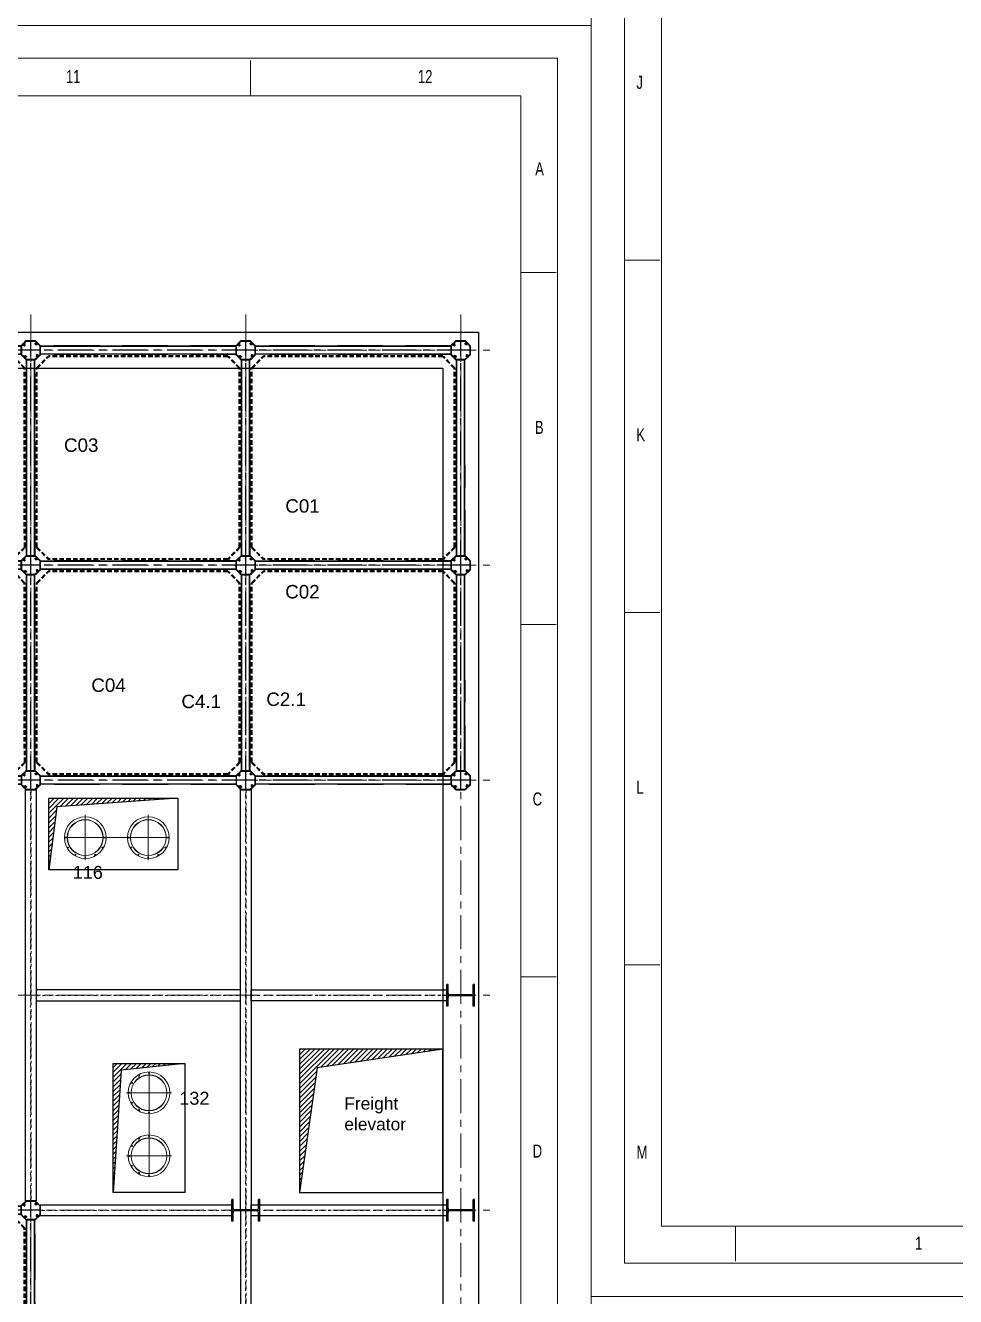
# Model space of a CAD drawing. Header units: millimetres. Extents: x 3220 to 226993, y 817 to 176024.
# Drawn here: x 53725 to 66707, y 117622 to 135357 of the extents above; entities that cross this region are included whole.
import ezdxf

# ---------------------------------------------------------------- set-up
doc = ezdxf.new("R2010")
doc.units = ezdxf.units.MM
for name, pattern in [('ACAD_ISO03W100', [30, 12, -18]), ('AXES', [50.8, 31.75, -6.35, 6.35, -6.35]), ('CENTER', [10.16, 6.35, -1.27, 1.27, -1.27]), ('CENTER2', [28.575, 19.05, -3.175, 3.175, -3.175]), ('CHAIN', [0.3543, 0.2362, -0.0295, 0.0591, -0.0295]), ('GEN3', [6.25, 4.75, -1.5]), ('HIDDEN', [9.525, 6.35, -3.175])]:
    doc.linetypes.add(name, pattern=pattern)
for name, color, linetype in [('3', 6, 'GEN3'), ('cellule', 7, 'Continuous'), ('Repère', 76, 'Continuous')]:
    doc.layers.add(name, color=color, linetype=linetype)
doc.layers.add('Axe', color=1, linetype='AXES', lineweight=9)
doc.layers.add('Cache', color=3, linetype='ACAD_ISO03W100', lineweight=13)
doc.layers.add('Mittelpunktmarkierung(DIN)', color=7, linetype='Continuous', lineweight=25, true_color=0x3f3f3f)
doc.layers.add('Sichtbare Kanten(DIN)', color=7, linetype='Continuous', lineweight=50, true_color=0x3f3f3f)
doc.styles.add('ARIAL_BOLD', font='arial.ttf')
doc.styles.add('SLDTEXTSTYLE0', font='TXT', dxfattribs={"width": 0.75})
doc.styles.get("Standard").update_dxf_attribs({"font": 'arial.ttf'})

# ---------------------------------------------------------------- blocks, each defined once
blk = doc.blocks.new("SYST7ME D'AXE")
at = {"layer": 'Axe', "ltscale": 15}
for p, q in [((9000, 18500), (9000, -6500)), ((12000, 18500), (12000, -6500)), ((15000, 18500), (15000, -6500)), ((-500, 18000), (15500, 18000)), ((-500, 15000), (15500, 15000)), ((-500, 12000), (15500, 12000)), ((-500, 9000), (15500, 9000)), ((-500, 6000), (15500, 6000))]:
    blk.add_line(p, q, dxfattribs=at)
blk = doc.blocks.new('palplanche')
at = {"color": 1, "linetype": 'CENTER', "ltscale": 75}
for p, q in [((642, 2500), (-2632, 2500)), ((-2500, 2633), (-2500, -632)), ((500, 2633), (500, -632)), ((641, -500), (-2632, -500))]:
    blk.add_line(p, q, dxfattribs=at)
at = {"color": 0, "linetype": 'HIDDEN', "ltscale": 100}
for p, q in [((-2581, 2594), (-2581, 2599)), ((-2568, 2588), (-2568, 2593)), ((-2412, 2569), (-2407, 2569)), ((-2406, 2582), (-2401, 2582)), ((369, 2560), (-2367, 2560)), ((419, 2594), (419, 2599)), ((432, 2588), (432, 2593)), ((588, 2569), (593, 2569)), ((594, 2582), (599, 2582)), ((-2593, 2419), (-2598, 2419)), ((-2587, 2432), (-2592, 2432)), ((-2559, 2369), (-2559, -367)), ((-2439, 2369), (-2439, -367)), ((-2431, 2413), (-2431, 2408)), ((-2418, 2407), (-2418, 2402)), ((369, 2440), (-2367, 2440)), ((407, 2419), (402, 2419)), ((413, 2432), (408, 2432)), ((441, 2369), (439, -367)), ((561, 2369), (559, -367)), ((569, 2413), (569, 2408)), ((582, 2407), (582, 2402)), ((-2581, -406), (-2581, -401)), ((-2568, -412), (-2568, -407)), ((-2412, -431), (-2407, -431)), ((-2406, -418), (-2401, -418)), ((367, -440), (-2367, -440)), ((418, -406), (418, -401)), ((431, -412), (431, -407)), ((587, -431), (592, -431)), ((593, -418), (598, -418)), ((-2593, -581), (-2598, -581)), ((-2587, -568), (-2592, -568)), ((-2431, -587), (-2431, -592)), ((-2418, -593), (-2418, -598)), ((367, -560), (-2367, -560)), ((405, -581), (401, -581)), ((411, -568), (407, -568)), ((567, -587), (567, -592)), ((581, -593), (581, -598))]:
    blk.add_line(p, q, dxfattribs=at)
at = {"color": 4, "linetype": 'ByBlock'}
for p, q in [((-2565, 2367), (-2502, 2367)), ((362, 2439), (435, 2367)), ((435, 2367), (498, 2367))]:
    blk.add_line(p, q, dxfattribs=at)
at = {"color": 0, "linetype": 'HIDDEN', "ltscale": 100}
for points in [[(-2581, 2594), (-2569, 2594, -1), (-2569, 2587), (-2584, 2587, -0.198912), (-2587, 2589), (-2591, 2592, 0.414214), (-2605, 2592), (-2629, 2569, 0.198912), (-2631, 2562), (-2631, 2441, 0.198912), (-2629, 2434), (-2606, 2411, 0.414214), (-2592, 2411), (-2590, 2413, 0.198912), (-2587, 2420), (-2587, 2432)], [(-2581, 2599), (-2569, 2599, -1), (-2569, 2582), (-2584, 2582, -0.198912), (-2591, 2585), (-2595, 2589, 0.414214), (-2601, 2589), (-2625, 2565, 0.198912), (-2627, 2562), (-2627, 2441, 0.198912), (-2625, 2437), (-2602, 2414, 0.414214), (-2595, 2414), (-2593, 2416, 0.198912), (-2592, 2420), (-2592, 2432)], [(-2406, 2582), (-2406, 2570, -1), (-2413, 2570), (-2413, 2585, -0.198912), (-2411, 2589), (-2408, 2592, 0.414214), (-2408, 2606), (-2431, 2630, 0.198912), (-2438, 2633), (-2559, 2633, 0.198912), (-2566, 2630), (-2589, 2607, 0.414214), (-2589, 2593), (-2587, 2591, 0.198912), (-2580, 2588), (-2568, 2588)], [(-2401, 2582), (-2401, 2570, -1), (-2418, 2570), (-2418, 2585, -0.198912), (-2415, 2592), (-2411, 2596, 0.414214), (-2411, 2603), (-2435, 2626, 0.198912), (-2438, 2628), (-2559, 2628, 0.198912), (-2563, 2626), (-2586, 2603, 0.414214), (-2586, 2597), (-2584, 2595, 0.198912), (-2580, 2593), (-2568, 2593)], [(-2418, 2402), (-2430, 2402, -1), (-2430, 2419), (-2415, 2419, -0.198912), (-2408, 2416), (-2404, 2412, 0.414214), (-2397, 2412), (-2374, 2436, 0.198912), (-2372, 2439), (-2372, 2561, 0.198912), (-2374, 2564), (-2397, 2587, 0.414214), (-2403, 2587), (-2405, 2585, 0.198912), (-2407, 2581), (-2407, 2569)], [(-2418, 2407), (-2430, 2407, -1), (-2430, 2414), (-2415, 2414, -0.198912), (-2411, 2413), (-2408, 2409, 0.414214), (-2394, 2409), (-2370, 2433, 0.198912), (-2367, 2439), (-2367, 2561, 0.198912), (-2370, 2567), (-2393, 2590, 0.414214), (-2407, 2590), (-2409, 2588, 0.198912), (-2412, 2581), (-2412, 2569)], [(419, 2594), (431, 2594, -1), (431, 2587), (416, 2587, -0.198912), (413, 2589), (409, 2592, 0.414214), (395, 2592), (371, 2569, 0.198912), (369, 2562), (369, 2441, 0.198912), (371, 2434), (394, 2411, 0.414214), (408, 2411), (410, 2413, 0.198912), (413, 2420), (413, 2432)], [(419, 2599), (431, 2599, -1), (431, 2582), (416, 2582, -0.198912), (409, 2585), (405, 2589, 0.414214), (399, 2589), (375, 2565, 0.198912), (373, 2562), (373, 2441, 0.198912), (375, 2437), (398, 2414, 0.414214), (404, 2414), (407, 2416, 0.198912), (408, 2420), (408, 2432)], [(594, 2582), (594, 2570, -1), (587, 2570), (587, 2585, -0.198912), (588, 2589), (592, 2592, 0.414214), (592, 2606), (569, 2630, 0.198912), (562, 2633), (441, 2633, 0.198912), (434, 2630), (411, 2607, 0.414214), (411, 2593), (413, 2591, 0.198912), (420, 2588), (432, 2588)], [(599, 2582), (599, 2570, -1), (582, 2570), (582, 2585, -0.198912), (585, 2592), (589, 2596, 0.414214), (589, 2603), (565, 2626, 0.198912), (562, 2628), (441, 2628, 0.198912), (437, 2626), (414, 2603, 0.414214), (414, 2597), (416, 2595, 0.198912), (420, 2593), (432, 2593)], [(582, 2402), (570, 2402, -1), (570, 2419), (585, 2419, -0.198912), (592, 2416), (596, 2412, 0.414214), (603, 2412), (626, 2436, 0.198912), (628, 2439), (628, 2561, 0.198912), (626, 2564), (603, 2587, 0.414214), (597, 2587), (594, 2585, 0.198912), (593, 2581), (593, 2569)], [(582, 2407), (570, 2407, -1), (570, 2414), (585, 2414, -0.198912), (589, 2413), (592, 2409, 0.414214), (606, 2409), (630, 2433, 0.198912), (633, 2439), (633, 2561, 0.198912), (630, 2567), (607, 2590, 0.414214), (593, 2590), (591, 2588, 0.198912), (588, 2581), (588, 2569)], [(-2598, 2419), (-2598, 2431, -1), (-2581, 2431), (-2581, 2416, -0.198912), (-2584, 2409), (-2588, 2405, 0.414214), (-2588, 2399), (-2564, 2375, 0.198912), (-2561, 2373), (-2439, 2373, 0.198912), (-2436, 2375), (-2413, 2398, 0.414214), (-2413, 2405), (-2415, 2407, 0.198912), (-2419, 2408), (-2431, 2408)], [(-2593, 2419), (-2593, 2431, -1), (-2586, 2431), (-2586, 2416, -0.198912), (-2587, 2413), (-2591, 2409, 0.414214), (-2591, 2395), (-2567, 2371, 0.198912), (-2561, 2369), (-2439, 2369, 0.198912), (-2433, 2371), (-2410, 2394, 0.414214), (-2410, 2408), (-2412, 2410, 0.198912), (-2419, 2413), (-2431, 2413)], [(402, 2419), (402, 2431, -1), (419, 2431), (419, 2416, -0.198912), (416, 2409), (412, 2405, 0.414214), (412, 2399), (436, 2375, 0.198912), (439, 2373), (561, 2373, 0.198912), (564, 2375), (587, 2398, 0.414214), (587, 2405), (585, 2407, 0.198912), (581, 2408), (569, 2408)], [(407, 2419), (407, 2431, -1), (414, 2431), (414, 2416, -0.198912), (413, 2413), (409, 2409, 0.414214), (409, 2395), (433, 2371, 0.198912), (439, 2369), (561, 2369, 0.198912), (567, 2371), (590, 2394, 0.414214), (590, 2408), (588, 2410, 0.198912), (581, 2413), (569, 2413)], [(-2581, -406), (-2569, -406, -1), (-2569, -413), (-2584, -413, -0.198912), (-2587, -411), (-2591, -408, 0.414214), (-2605, -408), (-2629, -431, 0.198912), (-2631, -438), (-2631, -559, 0.198912), (-2629, -566), (-2606, -589, 0.414214), (-2592, -589), (-2590, -587, 0.198912), (-2587, -580), (-2587, -568)], [(-2581, -401), (-2569, -401, -1), (-2569, -418), (-2584, -418, -0.198912), (-2591, -415), (-2595, -411, 0.414214), (-2601, -411), (-2625, -435, 0.198912), (-2627, -438), (-2627, -559, 0.198912), (-2625, -563), (-2602, -586, 0.414214), (-2595, -586), (-2593, -584, 0.198912), (-2592, -580), (-2592, -568)], [(-2406, -418), (-2406, -430, -1), (-2413, -430), (-2413, -415, -0.198912), (-2411, -411), (-2408, -408, 0.414214), (-2408, -394), (-2431, -370, 0.198912), (-2438, -367), (-2559, -367, 0.198912), (-2566, -370), (-2589, -393, 0.414214), (-2589, -407), (-2587, -409, 0.198912), (-2580, -412), (-2568, -412)], [(-2401, -418), (-2401, -430, -1), (-2418, -430), (-2418, -415, -0.198912), (-2415, -408), (-2411, -404, 0.414214), (-2411, -397), (-2435, -374, 0.198912), (-2438, -372), (-2559, -372, 0.198912), (-2563, -374), (-2586, -397, 0.414214), (-2586, -403), (-2584, -405, 0.198912), (-2580, -407), (-2568, -407)], [(-2418, -598), (-2430, -598, -1), (-2430, -581), (-2415, -581, -0.198912), (-2408, -584), (-2404, -588, 0.414214), (-2397, -588), (-2374, -564, 0.198912), (-2372, -561), (-2372, -439, 0.198912), (-2374, -436), (-2397, -413, 0.414214), (-2403, -413), (-2405, -415, 0.198912), (-2407, -419), (-2407, -431)], [(-2418, -593), (-2430, -593, -1), (-2430, -586), (-2415, -586, -0.198912), (-2411, -587), (-2408, -591, 0.414214), (-2394, -591), (-2370, -567, 0.198912), (-2367, -561), (-2367, -439, 0.198912), (-2370, -433), (-2393, -410, 0.414214), (-2407, -410), (-2409, -412, 0.198912), (-2412, -419), (-2412, -431)], [(418, -406), (430, -406, -1), (430, -413), (414, -413, -0.198912), (411, -411), (407, -408, 0.414214), (394, -408), (370, -431, 0.198912), (367, -438), (367, -559, 0.198912), (370, -566), (393, -589, 0.414214), (406, -589), (409, -587, 0.198912), (411, -580), (411, -568)], [(418, -401), (430, -401, -1), (430, -418), (414, -418, -0.198912), (408, -415), (404, -411, 0.414214), (397, -411), (373, -435, 0.198912), (372, -438), (372, -559, 0.198912), (373, -563), (396, -586, 0.414214), (403, -586), (405, -584, 0.198912), (407, -580), (407, -568)], [(593, -418), (593, -430, -1), (586, -430), (586, -415, -0.198912), (587, -411), (591, -408, 0.414214), (591, -394), (567, -370, 0.198912), (560, -367), (439, -367, 0.198912), (432, -370), (409, -393, 0.414214), (409, -407), (412, -409, 0.198912), (418, -412), (431, -412)], [(598, -418), (598, -430, -1), (581, -430), (581, -415, -0.198912), (584, -408), (588, -404, 0.414214), (588, -397), (564, -374, 0.198912), (560, -372), (439, -372, 0.198912), (436, -374), (413, -397, 0.414214), (413, -403), (415, -405, 0.198912), (418, -407), (431, -407)], [(581, -598), (569, -598, -1), (569, -581), (584, -581, -0.198912), (591, -584), (594, -588, 0.414214), (601, -588), (625, -564, 0.198912), (626, -561), (626, -439, 0.198912), (625, -436), (602, -413, 0.414214), (595, -413), (593, -415, 0.198912), (592, -419), (592, -431)], [(581, -593), (569, -593, -1), (569, -586), (584, -586, -0.198912), (587, -587), (591, -591, 0.414214), (605, -591), (628, -567, 0.198912), (631, -561), (631, -439, 0.198912), (628, -433), (605, -410, 0.414214), (592, -410), (590, -412, 0.198912), (587, -419), (587, -431)], [(-2598, -581), (-2598, -569, -1), (-2581, -569), (-2581, -584, -0.198912), (-2584, -591), (-2588, -595, 0.414214), (-2588, -601), (-2564, -625, 0.198912), (-2561, -627), (-2439, -627, 0.198912), (-2436, -625), (-2413, -602, 0.414214), (-2413, -595), (-2415, -593, 0.198912), (-2419, -592), (-2431, -592)], [(-2593, -581), (-2593, -569, -1), (-2586, -569), (-2586, -584, -0.198912), (-2587, -587), (-2591, -591, 0.414214), (-2591, -605), (-2567, -629, 0.198912), (-2561, -631), (-2439, -631, 0.198912), (-2433, -629), (-2410, -606, 0.414214), (-2410, -592), (-2412, -590, 0.198912), (-2419, -587), (-2431, -587)], [(401, -581), (401, -569, -1), (417, -569), (417, -584, -0.198912), (415, -591), (411, -595, 0.414214), (411, -601), (434, -625, 0.198912), (438, -627), (559, -627, 0.198912), (563, -625), (585, -602, 0.414214), (585, -595), (583, -593, 0.198912), (580, -592), (567, -592)], [(405, -581), (405, -569, -1), (413, -569), (413, -584, -0.198912), (411, -587), (407, -591, 0.414214), (407, -605), (431, -629, 0.198912), (438, -631), (559, -631, 0.198912), (566, -629), (589, -606, 0.414214), (589, -592), (587, -590, 0.198912), (580, -587), (567, -587)]]:
    blk.add_lwpolyline(points, format="xyb", dxfattribs=at)
at = {"layer": '3', "linetype": 'HIDDEN', "ltscale": 10}
for p, q in [((-2418, 2256), (-2259, 2418)), ((-2410, 2247), (-2251, 2410)), ((-2259, 2418), (-2251, 2410)), ((249, 2422), (-2251, 2422)), ((-2251, 2410), (-2251, 2422)), ((249, 2410), (-2251, 2410)), ((249, 2410), (249, 2422)), ((259, 2418), (249, 2410)), ((410, 2247), (249, 2410)), ((418, 2256), (259, 2418)), ((-2422, 2247), (-2422, -247)), ((-2410, 2247), (-2422, 2247)), ((-2418, 2256), (-2410, 2247)), ((-2410, 2247), (-2410, -247)), ((410, 2247), (409, -247)), ((418, 2256), (410, 2247)), ((410, 2247), (422, 2247)), ((422, 2247), (421, -247)), ((-2410, -247), (-2422, -247)), ((-2418, -256), (-2410, -247)), ((-2418, -256), (-2259, -418)), ((-2410, -247), (-2251, -410)), ((409, -247), (249, -410)), ((417, -256), (258, -418)), ((417, -256), (409, -247)), ((409, -247), (421, -247)), ((-2259, -418), (-2251, -410)), ((249, -410), (-2251, -410)), ((-2251, -410), (-2251, -422)), ((249, -422), (-2251, -422)), ((258, -418), (249, -410)), ((249, -410), (249, -422))]:
    blk.add_line(p, q, dxfattribs=at)
at = {"layer": 'cellule', "color": 3}
for p, q in [((367, 2556), (-2370, 2556)), ((367, 2553), (-2370, 2553)), ((-2559, 2367), (-2559, -368)), ((-2556, 2367), (-2556, -368)), ((-2448, 2367), (-2448, -368)), ((-2445, 2367), (-2445, -368)), ((367, 2445), (-2370, 2445)), ((367, 2442), (-2370, 2442)), ((442, 2367), (442, -368)), ((445, 2367), (445, -368)), ((553, 2367), (553, -368)), ((556, 2367), (556, -368)), ((367, -443), (-2370, -443)), ((367, -446), (-2370, -446)), ((367, -554), (-2370, -554)), ((367, -557), (-2370, -557))]:
    blk.add_line(p, q, dxfattribs=at)
for points in [[(-2605, 2592, -0.414214), (-2593, 2592), (-2587, 2585, 0.198912), (-2584, 2584), (-2570, 2584, 1), (-2570, 2590), (-2580, 2590), (-2580, 2595), (-2570, 2595, -1), (-2570, 2579), (-2584, 2579, -0.198912), (-2590, 2582), (-2597, 2588, 0.414214), (-2602, 2588), (-2628, 2563, 0.198912), (-2629, 2560), (-2629, 2498), (-2629, 2436, 0.198912), (-2628, 2433), (-2604, 2410, 0.414214), (-2599, 2410), (-2593, 2416, 0.198912), (-2592, 2419), (-2592, 2430), (-2587, 2430), (-2587, 2419, -0.198912), (-2589, 2413), (-2596, 2406, -0.414214), (-2608, 2406), (-2631, 2430, -0.198912), (-2634, 2436), (-2634, 2498), (-2634, 2560, -0.198912), (-2631, 2566)], [(-2409, 2603, -0.414214), (-2409, 2591), (-2416, 2585, 0.198912), (-2417, 2582), (-2417, 2568, 1), (-2411, 2568), (-2411, 2578), (-2406, 2578), (-2406, 2568, -1), (-2422, 2568), (-2422, 2582, -0.198912), (-2419, 2588), (-2413, 2595, 0.414214), (-2413, 2600), (-2438, 2626, 0.198912), (-2441, 2627), (-2503, 2627), (-2565, 2627, 0.198912), (-2568, 2626), (-2591, 2602, 0.414214), (-2591, 2597), (-2584, 2591, 0.198912), (-2582, 2589), (-2571, 2589), (-2571, 2585), (-2582, 2585, -0.198912), (-2588, 2587), (-2594, 2594, -0.414214), (-2594, 2606), (-2571, 2629, -0.198912), (-2565, 2631), (-2503, 2631), (-2441, 2631, -0.198912), (-2435, 2629)], [(-2398, 2407, -0.414214), (-2410, 2407), (-2416, 2414, 0.198912), (-2419, 2415), (-2433, 2415, 1), (-2433, 2409), (-2423, 2409), (-2423, 2404), (-2433, 2404, -1), (-2433, 2420), (-2419, 2420, -0.198912), (-2413, 2417), (-2406, 2411, 0.414214), (-2401, 2411), (-2375, 2436, 0.198912), (-2374, 2439), (-2374, 2501), (-2374, 2563, 0.198912), (-2375, 2566), (-2399, 2589, 0.414214), (-2404, 2589), (-2410, 2582, 0.198912), (-2411, 2580), (-2411, 2569), (-2416, 2569), (-2416, 2580, -0.198912), (-2414, 2586), (-2407, 2592, -0.414214), (-2395, 2592), (-2372, 2569, -0.198912), (-2370, 2563), (-2370, 2501), (-2370, 2439, -0.198912), (-2372, 2433)], [(395, 2592, -0.414214), (407, 2592), (413, 2585, 0.198912), (416, 2584), (430, 2584, 1), (430, 2590), (420, 2590), (420, 2595), (430, 2595, -1), (430, 2579), (416, 2579, -0.198912), (410, 2582), (403, 2588, 0.414214), (398, 2588), (372, 2563, 0.198912), (371, 2560), (371, 2498), (371, 2436, 0.198912), (372, 2433), (396, 2410, 0.414214), (401, 2410), (407, 2416, 0.198912), (408, 2419), (408, 2430), (413, 2430), (413, 2419, -0.198912), (411, 2413), (404, 2406, -0.414214), (392, 2406), (369, 2430, -0.198912), (367, 2436), (367, 2498), (367, 2560, -0.198912), (369, 2566)], [(591, 2603, -0.414214), (591, 2591), (584, 2585, 0.198912), (583, 2582), (583, 2568, 1), (589, 2568), (589, 2578), (594, 2578), (594, 2568, -1), (578, 2568), (578, 2582, -0.198912), (581, 2588), (587, 2595, 0.414214), (587, 2600), (562, 2626, 0.198912), (559, 2627), (497, 2627), (435, 2627, 0.198912), (432, 2626), (409, 2602, 0.414214), (409, 2597), (416, 2591, 0.198912), (418, 2589), (429, 2589), (429, 2585), (418, 2585, -0.198912), (412, 2587), (406, 2594, -0.414214), (406, 2606), (429, 2629, -0.198912), (435, 2631), (497, 2631), (559, 2631, -0.198912), (565, 2629)], [(602, 2407, -0.414214), (590, 2407), (584, 2414, 0.198912), (581, 2415), (567, 2415, 1), (567, 2409), (577, 2409), (577, 2404), (567, 2404, -1), (567, 2420), (581, 2420, -0.198912), (587, 2417), (594, 2411, 0.414214), (599, 2411), (625, 2436, 0.198912), (626, 2439), (626, 2501), (626, 2563, 0.198912), (625, 2566), (601, 2589, 0.414214), (596, 2589), (590, 2582, 0.198912), (589, 2580), (589, 2569), (584, 2569), (584, 2580, -0.198912), (586, 2586), (593, 2592, -0.414214), (605, 2592), (628, 2569, -0.198912), (631, 2563), (631, 2501), (631, 2439, -0.198912), (628, 2433)], [(-2594, 2396, -0.414214), (-2594, 2407), (-2587, 2414, 0.198912), (-2586, 2417), (-2586, 2431, 1), (-2592, 2431), (-2592, 2421), (-2597, 2421), (-2597, 2431, -1), (-2581, 2431), (-2581, 2417, -0.198912), (-2584, 2411), (-2590, 2404, 0.414214), (-2590, 2399), (-2565, 2373, 0.198912), (-2562, 2372), (-2500, 2372), (-2438, 2372, 0.198912), (-2435, 2373), (-2412, 2397, 0.414214), (-2412, 2402), (-2419, 2408, 0.198912), (-2421, 2409), (-2432, 2409), (-2432, 2414), (-2421, 2414, -0.198912), (-2415, 2412), (-2409, 2405, -0.414214), (-2409, 2393), (-2432, 2370, -0.198912), (-2438, 2367), (-2500, 2367), (-2562, 2367, -0.198912), (-2568, 2370)], [(406, 2396, -0.414214), (406, 2407), (413, 2414, 0.198912), (414, 2417), (414, 2431, 1), (408, 2431), (408, 2421), (403, 2421), (403, 2431, -1), (419, 2431), (419, 2417, -0.198912), (416, 2411), (410, 2404, 0.414214), (410, 2399), (435, 2373, 0.198912), (438, 2372), (500, 2372), (562, 2372, 0.198912), (565, 2373), (588, 2397, 0.414214), (588, 2402), (581, 2408, 0.198912), (579, 2409), (568, 2409), (568, 2414), (579, 2414, -0.198912), (585, 2412), (591, 2405, -0.414214), (591, 2393), (568, 2370, -0.198912), (562, 2367), (500, 2367), (438, 2367, -0.198912), (432, 2370)], [(-2605, -408, -0.414214), (-2593, -408), (-2587, -414, 0.198912), (-2584, -415), (-2570, -415, 1), (-2570, -409), (-2580, -409), (-2580, -404), (-2570, -404, -1), (-2570, -420), (-2584, -420, -0.198912), (-2590, -418), (-2597, -411, 0.414214), (-2602, -411), (-2628, -437, 0.198912), (-2629, -439), (-2629, -501), (-2629, -564, 0.198912), (-2628, -566), (-2604, -590, 0.414214), (-2599, -590), (-2593, -583, 0.198912), (-2592, -580), (-2592, -570), (-2587, -570), (-2587, -580, -0.198912), (-2589, -586), (-2596, -593, -0.414214), (-2608, -593), (-2631, -570, -0.198912), (-2634, -564), (-2634, -501), (-2634, -439, -0.198912), (-2631, -433)], [(-2409, -396, -0.414214), (-2409, -408), (-2416, -415, 0.198912), (-2417, -417), (-2417, -431, 1), (-2411, -431), (-2411, -422), (-2406, -422), (-2406, -431, -1), (-2422, -431), (-2422, -417, -0.198912), (-2419, -411), (-2413, -405, 0.414214), (-2413, -400), (-2438, -374, 0.198912), (-2441, -373), (-2503, -373), (-2565, -373, 0.198912), (-2568, -374), (-2591, -397, 0.414214), (-2591, -402), (-2584, -409, 0.198912), (-2582, -410), (-2571, -410), (-2571, -415), (-2582, -415, -0.198912), (-2588, -412), (-2594, -406, -0.414214), (-2594, -394), (-2571, -370, -0.198912), (-2565, -368), (-2503, -368), (-2441, -368, -0.198912), (-2435, -370)], [(-2398, -592, -0.414214), (-2410, -592), (-2416, -586, 0.198912), (-2419, -585), (-2433, -585, 1), (-2433, -591), (-2423, -591), (-2423, -596), (-2433, -596, -1), (-2433, -580), (-2419, -580, -0.198912), (-2413, -582), (-2406, -589, 0.414214), (-2401, -589), (-2375, -563, 0.198912), (-2374, -561), (-2374, -499), (-2374, -436, 0.198912), (-2375, -434), (-2399, -410, 0.414214), (-2404, -410), (-2410, -417, 0.198912), (-2411, -420), (-2411, -430), (-2416, -430), (-2416, -420, -0.198912), (-2414, -414), (-2407, -407, -0.414214), (-2395, -407), (-2372, -430, -0.198912), (-2370, -436), (-2370, -499), (-2370, -561, -0.198912), (-2372, -567)], [(395, -408, -0.414214), (407, -408), (413, -414, 0.198912), (416, -415), (430, -415, 1), (430, -409), (420, -409), (420, -404), (430, -404, -1), (430, -420), (416, -420, -0.198912), (410, -418), (403, -411, 0.414214), (398, -411), (372, -437, 0.198912), (371, -439), (371, -501), (371, -564, 0.198912), (372, -566), (396, -590, 0.414214), (401, -590), (407, -583, 0.198912), (408, -580), (408, -570), (413, -570), (413, -580, -0.198912), (411, -586), (404, -593, -0.414214), (392, -593), (369, -570, -0.198912), (367, -564), (367, -501), (367, -439, -0.198912), (369, -433)], [(591, -396, -0.414214), (591, -408), (584, -415, 0.198912), (583, -417), (583, -431, 1), (589, -431), (589, -422), (594, -422), (594, -431, -1), (578, -431), (578, -417, -0.198912), (581, -411), (587, -405, 0.414214), (587, -400), (562, -374, 0.198912), (559, -373), (497, -373), (435, -373, 0.198912), (432, -374), (409, -397, 0.414214), (409, -402), (416, -409, 0.198912), (418, -410), (429, -410), (429, -415), (418, -415, -0.198912), (412, -412), (406, -406, -0.414214), (406, -394), (429, -370, -0.198912), (435, -368), (497, -368), (559, -368, -0.198912), (565, -370)], [(602, -592, -0.414214), (590, -592), (584, -586, 0.198912), (581, -585), (567, -585, 1), (567, -591), (577, -591), (577, -596), (567, -596, -1), (567, -580), (581, -580, -0.198912), (587, -582), (594, -589, 0.414214), (599, -589), (625, -563, 0.198912), (626, -561), (626, -499), (626, -436, 0.198912), (625, -434), (601, -410, 0.414214), (596, -410), (590, -417, 0.198912), (589, -420), (589, -430), (584, -430), (584, -420, -0.198912), (586, -414), (593, -407, -0.414214), (605, -407), (628, -430, -0.198912), (631, -436), (631, -499), (631, -561, -0.198912), (628, -567)], [(-2594, -604, -0.414214), (-2594, -592), (-2587, -585, 0.198912), (-2586, -583), (-2586, -569, 1), (-2592, -569), (-2592, -578), (-2597, -578), (-2597, -569, -1), (-2581, -569), (-2581, -583, -0.198912), (-2584, -589), (-2590, -595, 0.414214), (-2590, -600), (-2565, -626, 0.198912), (-2562, -627), (-2500, -627), (-2438, -627, 0.198912), (-2435, -626), (-2412, -603, 0.414214), (-2412, -598), (-2419, -591, 0.198912), (-2421, -590), (-2432, -590), (-2432, -585), (-2421, -585, -0.198912), (-2415, -588), (-2409, -594, -0.414214), (-2409, -606), (-2432, -630, -0.198912), (-2438, -632), (-2500, -632), (-2562, -632, -0.198912), (-2568, -630)], [(406, -604, -0.414214), (406, -592), (413, -585, 0.198912), (414, -583), (414, -569, 1), (408, -569), (408, -578), (403, -578), (403, -569, -1), (419, -569), (419, -583, -0.198912), (416, -589), (410, -595, 0.414214), (410, -600), (435, -626, 0.198912), (438, -627), (500, -627), (562, -627, 0.198912), (565, -626), (588, -603, 0.414214), (588, -598), (581, -591, 0.198912), (579, -590), (568, -590), (568, -585), (579, -585, -0.198912), (585, -588), (591, -594, -0.414214), (591, -606), (568, -630, -0.198912), (562, -632), (500, -632), (438, -632, -0.198912), (432, -630)]]:
    blk.add_lwpolyline(points, format="xyb", close=True, dxfattribs=at)
for p in [(-2374, 2563), (-2374, -436), (626, -436)]:
    blk.add_point(p, dxfattribs=at)
at = {"layer": 'cellule'}
blk.add_point((626, 2563), dxfattribs=at)
blk = doc.blocks.new('Level +12 m')
h = blk.add_hatch()
h.set_pattern_fill('ANSI31', color=256, scale=15)
h.paths.add_polyline_path([(11050, -6250), (9250, -6250), (9250, -7250), (9365, -6370)])
h = blk.add_hatch()
h.set_pattern_fill('ANSI31', color=256, scale=15)
h.paths.add_polyline_path([(14750, -9750), (12750, -9750), (12750, -11750), (12999, -10012)])
h = blk.add_hatch()
h.set_pattern_fill('ANSI31', color=256, scale=15)
h.paths.add_polyline_path([(11150, -9950), (10150, -9950), (10150, -11750), (10263, -10045)])
at = {"linetype": 'Continuous'}
for p, q in [((14805, -9150), (14805, -8850)), ((14824, -8850), (14805, -8850)), ((14824, -8968), (14824, -8850)), ((15176, -8968), (15176, -8850)), ((15195, -8850), (15176, -8850)), ((15195, -9150), (15195, -8850)), ((14824, -9150), (14824, -9032)), ((15149, -8994), (14849, -8994)), ((15149, -9006), (14851, -9006)), ((15176, -9150), (15176, -9032)), ((14824, -9150), (14805, -9150)), ((15195, -9150), (15176, -9150)), ((11805, -12150), (11805, -11850)), ((11824, -11850), (11805, -11850)), ((11824, -11968), (11824, -11850)), ((12176, -11968), (12176, -11850)), ((12195, -11850), (12176, -11850)), ((12195, -12150), (12195, -11850)), ((14805, -12150), (14805, -11850)), ((14824, -11850), (14805, -11850)), ((14824, -11968), (14824, -11850)), ((15176, -11968), (15176, -11850)), ((15195, -11850), (15176, -11850)), ((15195, -12150), (15195, -11850)), ((11824, -12150), (11824, -12032)), ((12149, -11994), (11849, -11994)), ((12149, -12006), (11851, -12006)), ((12176, -12150), (12176, -12032)), ((14824, -12150), (14824, -12032)), ((15149, -11994), (14849, -11994)), ((15149, -12006), (14851, -12006)), ((15176, -12150), (15176, -12032)), ((11824, -12150), (11805, -12150)), ((12195, -12150), (12176, -12150)), ((14824, -12150), (14805, -12150)), ((15195, -12150), (15176, -12150))]:
    blk.add_line(p, q, dxfattribs=at)
for points in [[(15250, -24250), (-250, -24250), (-250, 250), (15250, 250)], [(250, -250), (14750, -250), (14750, -23750), (250, -23750)], [(8925, -6133), (9075, -6133), (9075, -11869), (8925, -11869)], [(11925, -6133), (12075, -6133), (12075, -11994), (11925, -11994)], [(9250, -6250), (11050, -6250), (11050, -7250), (9250, -7250)], [(9075, -8925), (9075, -9075), (11925, -9075), (11925, -8925)], [(14805, -8925), (14805, -9075), (12075, -9075), (12075, -8925)], [(12750, -11750), (14750, -11750), (14750, -9750), (12750, -9750)], [(10150, -11750), (10150, -9950), (11150, -9950), (11150, -11750)], [(11805, -11925), (11805, -12075), (9131, -12075), (9131, -11925)], [(11925, -17867), (12075, -17867), (12075, -12006), (11925, -12006)], [(14805, -11925), (14805, -12075), (12075, -12075), (12075, -11925)]]:
    blk.add_lwpolyline(points, close=True)
for points in [[(11050, -6250), (9365, -6370), (9250, -7250)], [(14750, -9750), (12999, -10012), (12750, -11750)], [(11150, -9950), (10263, -10045), (10150, -11750)]]:
    blk.add_lwpolyline(points)
for centre, start, end in [((14851, -8968), 180, 270), ((14851, -9032), 90, 180), ((15149, -8968), 270, 0), ((15149, -9032), 0, 90), ((11851, -11968), 180, 270), ((11851, -12032), 90, 180), ((12149, -11968), 270, 0), ((12149, -12032), 0, 90), ((14851, -11968), 180, 270), ((14851, -12032), 90, 180), ((15149, -11968), 270, 0), ((15149, -12032), 0, 90)]:
    blk.add_arc(centre, 27, start, end, dxfattribs=at)
at = {"layer": 'Axe', "color": 1, "linetype": 'CENTER2'}
for p, q in [((15195, -9000), (14805, -9000)), ((12195, -12000), (11805, -12000)), ((15195, -12000), (14805, -12000))]:
    blk.add_line(p, q, dxfattribs=at)
at = {"layer": 'Cache', "ltscale": 3}
for points in [[(9004, -11869), (8997, -11869), (8997, -6133), (9004, -6133)], [(12004, -11994), (11997, -11994), (11997, -6133), (12004, -6133)], [(11925, -9004), (11925, -8997), (9075, -8997), (9075, -9004)], [(12075, -9004), (12075, -8997), (14805, -8997), (14805, -9004)], [(9131, -12004), (9131, -11997), (11805, -11997), (11805, -12004)], [(12004, -12006), (11997, -12006), (11997, -17867), (12004, -17867)], [(12075, -12004), (12075, -11997), (14805, -11997), (14805, -12004)]]:
    blk.add_lwpolyline(points, close=True, dxfattribs=at)
blk.add_blockref("SYST7ME D'AXE", (0, -18000))
at = {"xscale": -1, "rotation": 180}
for p in [(8500, -500), (11500, -500), (14500, -500), (8500, -3500), (11500, -3500), (14500, -3500), (8500, -12500)]:
    blk.add_blockref('palplanche', p, dxfattribs=at)
at = {"insert": (13376, -10422), "char_height": 173.2, "width": 1681.64, "attachment_point": 1}
blk.add_mtext('Freight\\Pelevator', dxfattribs=at)
blk = doc.blocks.new('116 gaine')
at = {"layer": 'Mittelpunktmarkierung(DIN)', "color": 1, "linetype": 'CHAIN', "lineweight": 0, "ltscale": 23.990969}
for p, q in [((-440, -316), (-440, 316)), ((440, -316), (440, 316)), ((731, 0), (-731, 0))]:
    blk.add_line(p, q, dxfattribs=at)
at = {"layer": 'Sichtbare Kanten(DIN)', "color": 5, "lineweight": 0}
for p, q in [((-441, -250), (-441, -248)), ((-440, -248), (-440, -250)), ((440, -250), (440, -248)), ((441, -248), (441, -250))]:
    blk.add_line(p, q, dxfattribs=at)
for centre, radius in [((-440, 0), 291), ((-440, 0), 251), ((440, 0), 291), ((440, 0), 251), ((-715, 0), 6.5), ((-165, 0), 6.5), ((165, 0), 6.5), ((715, 0), 6.5), ((-678, -138), 6.5), ((-202, -138), 6.5), ((202, -138), 6.5), ((678, -138), 6.5), ((-578, -238), 6.5), ((-440, -275), 6.5), ((-302, -238), 6.5), ((302, -238), 6.5), ((440, -275), 6.5), ((578, -238), 6.5)]:
    blk.add_circle(centre, radius, dxfattribs=at)
for centre, radius, start, end in [((-440, 0), 251, 270, 269.7713), ((-440, 0), 248, 270, 269.7685), ((440, 0), 250, 270.2287, 270), ((440, 0), 248, 270.2315, 270)]:
    blk.add_arc(centre, radius, start, end, dxfattribs=at)
blk = doc.blocks.new('A1 E1-200')
at = {"color": 1, "linetype": 'Continuous', "lineweight": 18}
for p, q in [((-164800, 0), (-164800, 116400)), ((-162844, 1960), (-162844, 114440)), ((-162844, 1960), (-1960, 1960)), ((-164800, 0), (0, 0))]:
    blk.add_line(p, q, dxfattribs=at)
at = {"linetype": 'Continuous', "lineweight": 18}
for q in [(-163879, 115487), (-937, 931)]:
    blk.add_line((-163879, 931), q, dxfattribs=at)
at = {"color": 5, "linetype": 'Continuous', "lineweight": 15}
for p, q in [((-162892, 28818), (-163872, 28818)), ((-163872, 19020), (-162892, 19020)), ((-162892, 9221), (-163872, 9221)), ((-160787, 983), (-160787, 1962))]:
    blk.add_line(p, q, dxfattribs=at)
at = {"color": 1, "linetype": 'Continuous', "lineweight": 15}
blk.add_line((-164800, 0), (0, 0), dxfattribs=at)
at = {"color": 5, "lineweight": 15, "style": 'SLDTEXTSTYLE0', "width": 0.75}
blk.add_text('M', height=363, dxfattribs=at).set_placement((-163540, 3831))
at = {"color": 5, "linetype": 'Continuous', "lineweight": 15, "char_height": 363, "attachment_point": 1, "style": 'SLDTEXTSTYLE0'}
for s, insert in [('J', (-163545, 33946)), ('K', (-163545, 24148)), ('L', (-163545, 14349)), ('1', (-155792, 1665))]:
    blk.add_mtext(s, dxfattribs=dict(at, insert=insert))
blk = doc.blocks.new('132 gaine')
blk.add_blockref('116 gaine', (0, 0))
blk = doc.blocks.new('A2 E1-50')
at = {"color": 1, "linetype": 'Continuous', "lineweight": 18}
for p, q in [((-28847.4, 20086.4), (0, 20086.4)), ((-28363.1, 19601.2), (-485.3, 19601.2)), ((-485.3, 485.3), (-485.3, 19601.2))]:
    blk.add_line(p, q, dxfattribs=at)
at = {"color": 1, "linetype": 'Continuous', "lineweight": 15}
blk.add_line((0, 0), (0, 20086.4), dxfattribs=at)
at = {"linetype": 'Continuous', "lineweight": 18}
for p in [(-28619.2, 19860.5), (-232.1, 230.6)]:
    blk.add_line(p, (-232.1, 19860.5), dxfattribs=at)
at = {"color": 5, "linetype": 'Continuous', "lineweight": 15}
for p, q in [((-2348.9, 19601), (-2348.9, 19843.6)), ((-242.5, 18383.4), (-485.1, 18383.4)), ((-485.1, 15957.1), (-242.5, 15957.1)), ((-242.5, 13530.8), (-485.1, 13530.8))]:
    blk.add_line(p, q, dxfattribs=at)
at = {"color": 5, "linetype": 'Continuous', "lineweight": 15, "attachment_point": 1, "style": 'SLDTEXTSTYLE0'}
for s, insert, char_height in [('11', (-3621.8, 19779), 89.87), ('12', (-1195.5, 19779), 89.87), ('A', (-386.8, 19143.4), 89.9), ('B', (-388.8, 17361.4), 89.9), ('C', (-404.2, 14800.6), 89.9), ('D', (-404.2, 12374.3), 89.9)]:
    blk.add_mtext(s, dxfattribs=dict(at, insert=insert, char_height=char_height))

msp = doc.modelspace()

# ---------------------------------------------------------------- block references
for name, p, xscale, yscale, zscale in [('A1 E1-200', (144308.2, 117622.2), 0.5017310599597968, 0.5017310599597968, 0.5017310599597968), ('A2 E1-50', (61623, 94690.9), 2.024564718585504, 2.024564718585504, 2.024564718585504)]:
    msp.add_blockref(name, p, dxfattribs=dict(xscale=xscale, yscale=yscale, zscale=zscale))
at = {"color": 2}
msp.add_blockref('Level +12 m', (44800, 130825.5), dxfattribs=at)
msp.add_blockref('116 gaine', (55000, 124025.5))
at = {"rotation": 270}
msp.add_blockref('132 gaine', (55450, 120025.5), dxfattribs=at)

# ---------------------------------------------------------------- texts
at = {"color": 30, "char_height": 187.5, "attachment_point": 5, "style": 'ARIAL_BOLD'}
for s, insert in [('C03', (54503.8, 129500.2)), ('C01', (57592.4, 128651.9)), ('C02', (57591.1, 127455.4)), ('C04', (54885.3, 126151)), ('C4.1', (56178.9, 125924.2)), ('C2.1', (57363.9, 125954.6))]:
    msp.add_mtext(s, dxfattribs=dict(at, insert=insert))
at = {"layer": 'Repère', "char_height": 180, "attachment_point": 1}
for s, insert in [('116', (54386, 123630.5)), ('132', (55873.4, 120478.8))]:
    msp.add_mtext_dynamic_manual_height_columns(s, width=631.382, gutter_width=12.5, heights=[0], dxfattribs=dict(at, insert=insert))

doc.saveas('drawing.dxf')
